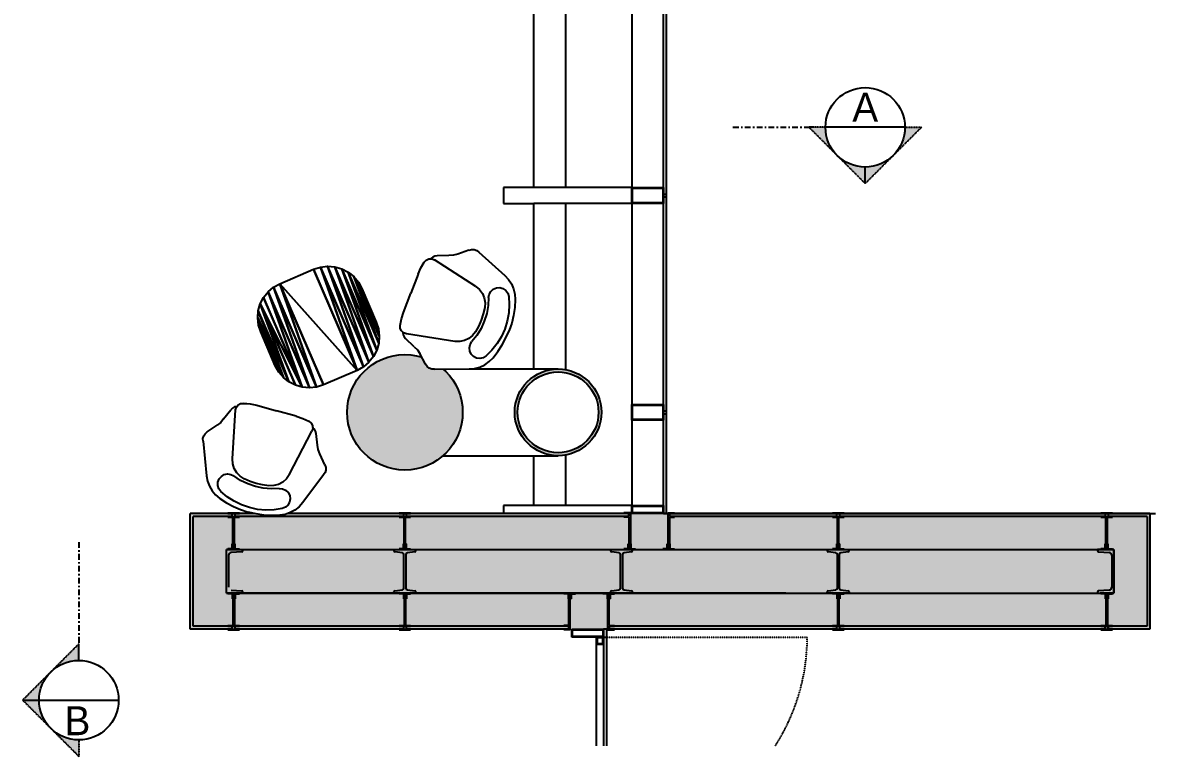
# Model space of a CAD drawing. Header units: inches. Extents: x 19839 to 37459, y -6108 to 838.
# Drawn here: x 35878 to 36662, y -4636 to -4129 of the extents above; entities that cross this region are included whole.
import ezdxf
from ezdxf.enums import TextEntityAlignment as Align

# ---------------------------------------------------------------- set-up
doc = ezdxf.new("R2010")
doc.units = ezdxf.units.IN
doc.header["$MEASUREMENT"] = 0
for name, pattern in [('AXE_D2', [0.546806, 0.264583, -0.105833, 0.070556, -0.105833]), ('DASHED2', [0.375, 0.25, -0.125]), ('DOTX2', [12.7, 0, -12.7])]:
    doc.linetypes.add(name, pattern=pattern)
for name, color, linetype in [('0-lns-vlf', 9, 'Continuous'), ('01_Existing Wall Hatch', 251, 'Continuous'), ('192L00F11-S$0$0-HSL-SLD', 8, 'Continuous'), ('2-SPS-ALC', 3, 'Continuous'), ('2-sps-stc', 3, 'Continuous'), ('2-sps-stc-hatch', 251, 'Continuous'), ('2-SPS-VLF', 11, 'Continuous'), ('2_SPS_STC', 3, 'Continuous'), ('3-opn-gls', 4, 'Continuous'), ('ELE-7-FA-ATA', 237, 'Continuous'), ('SECTION-ATA', 211, 'AXE_D2'), ('WIPEOUT-ATA', 185, 'DOTX2')]:
    doc.layers.add(name, color=color, linetype=linetype)
doc.styles.add('attdef', font='GOTHIC.TTF')

# ---------------------------------------------------------------- blocks, each defined once
blk = doc.blocks.new('asma 2')
at = {"layer": '01_Existing Wall Hatch'}
h = blk.add_hatch(color=0, dxfattribs=at)
h.dxf.hatch_style = 1
h.paths.add_polyline_path([(40415.24, 3623.95), (41079.47, 3623.95), (41079.47, 3543.95), (40415.24, 3543.95)])
at = {"layer": '192L00F11-S$0$0-HSL-SLD'}
h = blk.add_hatch(color=0, dxfattribs=at)
edge = h.paths.add_edge_path()
edge.add_arc((40563.74, 3693.95), 40, 0, 360)
at = {"layer": '2-sps-stc-hatch'}
h = blk.add_hatch(color=0, dxfattribs=at)
h.paths.add_polyline_path([(40639.79, 3693.95), (40641.79, 3693.95, 0.414214), (40669.79, 3665.95, 0.414214), (40697.79, 3693.95), (40699.79, 3693.95, -0.414214), (40669.79, 3663.95, -0.414214)])
h.paths.add_polyline_path([(40641.79, 3693.95), (40639.79, 3693.95, -0.414214), (40669.79, 3723.95, -0.414214), (40699.79, 3693.95), (40697.79, 3693.95, 0.414214), (40669.79, 3721.95, 0.414214)])
for points in [[(40451.65, 3598.4), (40451.65, 3598.95), (40440.24, 3598.95), (40440.24, 3568.95), (40451.65, 3568.95), (40451.65, 3569.5, 0.391021), (40450.79, 3570.43), (40443.41, 3571.02, -0.391021), (40441.69, 3572.88), (40441.69, 3595.02, -0.391021), (40443.41, 3596.88), (40450.79, 3597.47, 0.391027), (40451.65, 3598.4, -0.000005)], [(41043.06, 3598.4), (41043.06, 3598.95), (41054.47, 3598.95), (41054.47, 3568.95), (41043.06, 3568.95), (41043.06, 3569.5, -0.391021), (41043.92, 3570.43), (41051.3, 3571.02, 0.391021), (41053.02, 3572.88), (41053.02, 3595.02, 0.391021), (41051.3, 3596.88), (41043.92, 3597.47, -0.391027), (41043.06, 3598.4, 0.000005)]]:
    blk.add_hatch(color=0, dxfattribs=at).paths.add_polyline_path(points)
h = blk.add_hatch(color=0, dxfattribs=at)
edge = h.paths.add_edge_path()
edge.add_line((40564.37, 3595.5), (40564.37, 3572.4))
edge.add_arc((40565.64, 3572.4), 1.27, 180, 262.0304)
edge.add_line((40565.46, 3571.15), (40570.68, 3570.42))
edge.add_arc((40570.58, 3569.67), 0.759, 0, 82.0304, ccw=False)
edge.add_line((40571.34, 3569.67), (40571.34, 3568.95))
edge.add_line((40571.34, 3568.95), (40556.15, 3568.95))
edge.add_line((40556.15, 3568.95), (40556.15, 3569.67))
edge.add_arc((40556.91, 3569.67), 0.759, 97.9696, 180, ccw=False)
edge.add_line((40556.8, 3570.42), (40562.02, 3571.15))
edge.add_arc((40561.84, 3572.4), 1.27, 277.9696, 360)
edge.add_line((40563.11, 3572.4), (40563.11, 3595.5))
edge.add_arc((40561.84, 3595.5), 1.27, 360, 442.0304)
edge.add_line((40562.02, 3596.75), (40556.8, 3597.49))
edge.add_arc((40556.91, 3598.24), 0.759, 180, 262.0304, ccw=False)
edge.add_line((40556.15, 3598.24), (40556.15, 3598.95))
edge.add_line((40556.15, 3598.95), (40571.34, 3598.95))
edge.add_line((40571.34, 3598.95), (40571.34, 3598.24))
edge.add_arc((40570.58, 3598.24), 0.759, -82.0304, 0, ccw=False)
edge.add_line((40570.68, 3597.49), (40565.46, 3596.75))
edge.add_arc((40565.64, 3595.5), 1.27, 97.9696, 180)
h = blk.add_hatch(color=0, dxfattribs=at)
edge = h.paths.add_edge_path()
edge.add_line((40714.36, 3595.5), (40714.36, 3572.4))
edge.add_arc((40715.62, 3572.4), 1.27, 180, 262.0304)
edge.add_line((40715.45, 3571.15), (40720.66, 3570.42))
edge.add_arc((40720.56, 3569.67), 0.759, 0, 82.0304, ccw=False)
edge.add_line((40721.32, 3569.67), (40721.32, 3568.95))
edge.add_line((40721.32, 3568.95), (40706.13, 3568.95))
edge.add_line((40706.13, 3568.95), (40706.13, 3569.67))
edge.add_arc((40706.89, 3569.67), 0.759, 97.9696, 180, ccw=False)
edge.add_line((40706.78, 3570.42), (40712, 3571.15))
edge.add_arc((40711.83, 3572.4), 1.27, 277.9696, 360)
edge.add_line((40713.09, 3572.4), (40713.09, 3595.5))
edge.add_arc((40711.83, 3595.5), 1.27, 360, 442.0304)
edge.add_line((40712, 3596.75), (40706.78, 3597.49))
edge.add_arc((40706.89, 3598.24), 0.759, 180, 262.0304, ccw=False)
edge.add_line((40706.13, 3598.24), (40706.13, 3598.95))
edge.add_line((40706.13, 3598.95), (40721.32, 3598.95))
edge.add_line((40721.32, 3598.95), (40721.32, 3598.24))
edge.add_arc((40720.56, 3598.24), 0.759, -82.0304, 0, ccw=False)
edge.add_line((40720.66, 3597.49), (40715.45, 3596.75))
edge.add_arc((40715.62, 3595.5), 1.27, 97.9696, 180)
h = blk.add_hatch(color=0, dxfattribs=at)
edge = h.paths.add_edge_path()
edge.add_line((40864.36, 3595.5), (40864.36, 3572.4))
edge.add_arc((40865.62, 3572.4), 1.27, 180, 262.0304)
edge.add_line((40865.45, 3571.15), (40870.66, 3570.42))
edge.add_arc((40870.56, 3569.67), 0.759, 0, 82.0304, ccw=False)
edge.add_line((40871.32, 3569.67), (40871.32, 3568.95))
edge.add_line((40871.32, 3568.95), (40856.13, 3568.95))
edge.add_line((40856.13, 3568.95), (40856.13, 3569.67))
edge.add_arc((40856.89, 3569.67), 0.759, 97.9696, 180, ccw=False)
edge.add_line((40856.78, 3570.42), (40862, 3571.15))
edge.add_arc((40861.83, 3572.4), 1.27, 277.9696, 360)
edge.add_line((40863.09, 3572.4), (40863.09, 3595.5))
edge.add_arc((40861.83, 3595.5), 1.27, 360, 442.0304)
edge.add_line((40862, 3596.75), (40856.78, 3597.49))
edge.add_arc((40856.89, 3598.24), 0.759, 180, 262.0304, ccw=False)
edge.add_line((40856.13, 3598.24), (40856.13, 3598.95))
edge.add_line((40856.13, 3598.95), (40871.32, 3598.95))
edge.add_line((40871.32, 3598.95), (40871.32, 3598.24))
edge.add_arc((40870.56, 3598.24), 0.759, -82.0304, 0, ccw=False)
edge.add_line((40870.66, 3597.49), (40865.45, 3596.75))
edge.add_arc((40865.62, 3595.5), 1.27, 97.9696, 180)
at = {"color": 0}
blk.add_circle((40563.74, 3693.95, 0), 40, dxfattribs=at)
at = {"layer": '0-lns-vlf', "color": 0, "linetype": 'DASHED2'}
blk.add_line((40742.82, 3623.95, 0), (41083.2, 3623.95, 0), dxfattribs=at)
at = {"layer": '0-lns-vlf', "color": 0}
blk.add_line((40696.24, 3538.45, 0), (40696.24, 3463.3, 0), dxfattribs=at)
at = {"layer": '0-lns-vlf', "color": 0, "linetype": 'DASHED2', "ltscale": 0.05}
blk.add_line((40701.24, 3538.45, 0), (40842.24, 3538.45, 0), dxfattribs=at)
blk.add_arc((40703.24, 3538.45, 0), 139, 327.27165, 0, dxfattribs=at)
at = {"layer": '2-SPS-ALC', "color": 0}
for p, q in [((40720.82, 3838.45, 0), (40720.82, 3849.45, 0)), ((40720.82, 3849.45, 0), (40742.82, 3849.45, 0)), ((40721.32, 3838.95, 0), (40721.32, 3848.95, 0)), ((40721.32, 3848.95, 0), (40742.32, 3848.95, 0)), ((40742.32, 3848.95, 0), (40742.32, 3838.95, 0)), ((40742.82, 3849.45, 0), (40742.82, 3838.45, 0)), ((40742.82, 3838.45, 0), (40720.82, 3838.45, 0)), ((40742.32, 3838.95, 0), (40721.32, 3838.95, 0)), ((40720.82, 3688.45, 0), (40720.82, 3699.45, 0)), ((40720.82, 3699.45, 0), (40742.82, 3699.45, 0)), ((40721.32, 3688.95, 0), (40721.32, 3698.95, 0)), ((40721.32, 3698.95, 0), (40742.32, 3698.95, 0)), ((40742.32, 3698.95, 0), (40742.32, 3688.95, 0)), ((40742.82, 3699.45, 0), (40742.82, 3688.45, 0)), ((40742.82, 3688.45, 0), (40720.82, 3688.45, 0)), ((40742.32, 3688.95, 0), (40721.32, 3688.95, 0)), ((40720.82, 3623.95, 0), (40720.82, 3629.45, 0)), ((40720.82, 3629.45, 0), (40742.82, 3629.45, 0)), ((40742.82, 3623.95, 0), (40720.82, 3623.95, 0)), ((40721.32, 3624.45, 0), (40721.32, 3628.95, 0)), ((40721.32, 3628.95, 0), (40742.32, 3628.95, 0)), ((40742.32, 3624.45, 0), (40721.32, 3624.45, 0)), ((40742.32, 3628.95, 0), (40742.32, 3624.45, 0)), ((40742.82, 3629.45, 0), (40742.82, 3623.95, 0)), ((40440.24, 3568.95, 0), (40440.24, 3598.95, 0)), ((40440.24, 3598.95, 0), (40448.01, 3598.95, 0)), ((40679.24, 3538.45, 0), (40679.24, 3543.95, 0)), ((40679.24, 3543.95, 0), (40701.24, 3543.95, 0)), ((40701.24, 3543.95, 0), (40701.24, 3538.45, 0)), ((40701.24, 3538.45, 0), (40679.24, 3538.45, 0)), ((40679.74, 3538.95, 0), (40679.74, 3543.45, 0)), ((40679.74, 3543.45, 0), (40700.74, 3543.45, 0)), ((40700.74, 3538.95, 0), (40679.74, 3538.95, 0)), ((40700.74, 3543.45, 0), (40700.74, 3538.95, 0))]:
    blk.add_line(p, q, dxfattribs=at)
at = {"layer": '2-sps-stc', "color": 0}
for p, q in [((40729.12, 3623.95, 0), (40720.82, 3623.95, 0)), ((40449.24, 3598.95, 0), (40440.24, 3598.95, 0)), ((40440.24, 3568.95, 0), (40440.24, 3598.95, 0)), ((40440.24, 3598.95, 0), (40451.65, 3598.95, 0)), ((40451.65, 3598.95, 0), (40451.65, 3598.4, 0)), ((41054.47, 3598.95, 0), (41043.06, 3598.95, 0)), ((41043.06, 3598.95, 0), (41043.06, 3598.4, 0)), ((41054.47, 3568.95, 0), (41054.47, 3598.95, 0)), ((40441.69, 3595.02, 0), (40441.69, 3572.88, 0)), ((40450.79, 3597.47, 0), (40443.41, 3596.88, 0)), ((41043.92, 3597.47, 0), (41051.3, 3596.88, 0)), ((41053.02, 3595.02, 0), (41053.02, 3572.88, 0)), ((40440.24, 3568.95, 0), (40440.24, 3577.95, 0)), ((40451.65, 3568.95, 0), (40440.24, 3568.95, 0)), ((40443.41, 3571.02, 0), (40450.79, 3570.43, 0)), ((40451.65, 3569.5, 0), (40451.65, 3568.95, 0)), ((41043.06, 3569.5, 0), (41043.06, 3568.95, 0)), ((41043.06, 3568.95, 0), (41054.47, 3568.95, 0)), ((41051.3, 3571.02, 0), (41043.92, 3570.43, 0)), ((40696.24, 3538.45, 0), (40696.24, 3533.45, 0)), ((40701.24, 3538.45, 0), (40696.24, 3538.45, 0)), ((40696.74, 3537.95, 0), (40696.74, 3533.95, 0)), ((40700.74, 3537.95, 0), (40696.74, 3537.95, 0)), ((40700.74, 3533.95, 0), (40700.74, 3537.95, 0)), ((40701.24, 3533.45, 0), (40701.24, 3538.45, 0)), ((40696.24, 3533.45, 0), (40701.24, 3533.45, 0)), ((40696.74, 3533.95, 0), (40700.74, 3533.95, 0))]:
    blk.add_line(p, q, dxfattribs=at)
at = {"layer": '2-sps-stc', "color": 0, "linetype": 'Continuous'}
for p, q in [((40556.15, 3598.95, 0), (40571.34, 3598.95, 0)), ((40556.15, 3598.24, 0), (40556.15, 3598.95, 0)), ((40571.34, 3598.95, 0), (40571.34, 3598.24, 0)), ((40706.13, 3598.95, 0), (40721.32, 3598.95, 0)), ((40706.13, 3598.24, 0), (40706.13, 3598.95, 0)), ((40721.32, 3598.95, 0), (40721.32, 3598.24, 0)), ((40856.13, 3598.95, 0), (40871.32, 3598.95, 0)), ((40856.13, 3598.24, 0), (40856.13, 3598.95, 0)), ((40871.32, 3598.95, 0), (40871.32, 3598.24, 0)), ((41054.47, 3598.95, 0), (41054.47, 3568.95, 0)), ((40562.02, 3596.75, 0), (40556.8, 3597.49, 0)), ((40563.11, 3572.4, 0), (40563.11, 3595.5, 0)), ((40564.37, 3595.5, 0), (40564.37, 3572.4, 0)), ((40570.68, 3597.49, 0), (40565.46, 3596.75, 0)), ((40712, 3596.75, 0), (40706.78, 3597.49, 0)), ((40713.09, 3572.4, 0), (40713.09, 3595.5, 0)), ((40714.36, 3595.5, 0), (40714.36, 3572.4, 0)), ((40720.66, 3597.49, 0), (40715.45, 3596.75, 0)), ((40862, 3596.75, 0), (40856.78, 3597.49, 0)), ((40863.09, 3572.4, 0), (40863.09, 3595.5, 0)), ((40864.36, 3595.5, 0), (40864.36, 3572.4, 0)), ((40870.66, 3597.49, 0), (40865.45, 3596.75, 0)), ((40556.15, 3568.95, 0), (40556.15, 3569.67, 0)), ((40571.34, 3568.95, 0), (40556.15, 3568.95, 0)), ((40556.8, 3570.42, 0), (40562.02, 3571.15, 0)), ((40565.46, 3571.15, 0), (40570.68, 3570.42, 0)), ((40571.34, 3569.67, 0), (40571.34, 3568.95, 0)), ((40706.13, 3568.95, 0), (40706.13, 3569.67, 0)), ((40721.32, 3568.95, 0), (40706.13, 3568.95, 0)), ((40706.78, 3570.42, 0), (40712, 3571.15, 0)), ((40715.45, 3571.15, 0), (40720.66, 3570.42, 0)), ((40721.32, 3569.67, 0), (40721.32, 3568.95, 0)), ((40856.13, 3568.95, 0), (40856.13, 3569.67, 0)), ((40871.32, 3568.95, 0), (40856.13, 3568.95, 0)), ((40856.78, 3570.42, 0), (40862, 3571.15, 0)), ((40865.45, 3571.15, 0), (40870.66, 3570.42, 0)), ((40871.32, 3569.67, 0), (40871.32, 3568.95, 0)), ((41054.47, 3568.95, 0), (41044.97, 3568.95, 0))]:
    blk.add_line(p, q, dxfattribs=at)
at = {"layer": '2-sps-stc', "color": 0}
for radius in [30, 28]:
    blk.add_circle((40669.79, 3693.95, 0), radius, dxfattribs=at)
for centre, radius, start, end in [((40443.56, 3595.02, 0), 1.87, 94.5739, 180), ((40450.72, 3598.4, 0), 0.934, 274.5739, 360), ((41043.99, 3598.4, 0), 0.934, 180, 265.4261), ((41051.15, 3595.02, 0), 1.87, 0, 85.4261), ((40450.72, 3569.5, 0), 0.934, 360, 85.4261), ((41043.99, 3569.5, 0), 0.934, 94.5739, 180), ((41051.15, 3572.88, 0), 1.87, 274.5739, 0)]:
    blk.add_arc(centre, radius, start, end, dxfattribs=at)
at = {"layer": '2-sps-stc', "color": 0, "linetype": 'Continuous'}
for centre, radius, start, end in [((40556.91, 3598.24, 0), 0.759, 180, 262.0304), ((40561.84, 3595.5, 0), 1.27, 360, 82.0304), ((40565.64, 3595.5, 0), 1.27, 97.9696, 180), ((40570.58, 3598.24, 0), 0.759, 277.9696, 0), ((40706.89, 3598.24, 0), 0.759, 180, 262.0304), ((40711.83, 3595.5, 0), 1.27, 360, 82.0304), ((40715.62, 3595.5, 0), 1.27, 97.9696, 180), ((40720.56, 3598.24, 0), 0.759, 277.9696, 0), ((40856.89, 3598.24, 0), 0.759, 180, 262.0304), ((40861.83, 3595.5, 0), 1.27, 360, 82.0304), ((40865.62, 3595.5, 0), 1.27, 97.9696, 180), ((40870.56, 3598.24, 0), 0.759, 277.9696, 0), ((40556.91, 3569.67, 0), 0.759, 97.9696, 180), ((40561.84, 3572.4, 0), 1.27, 277.9696, 0), ((40565.64, 3572.4, 0), 1.27, 180, 262.0304), ((40570.58, 3569.67, 0), 0.759, 0, 82.0304), ((40706.89, 3569.67, 0), 0.759, 97.9696, 180), ((40711.83, 3572.4, 0), 1.27, 277.9696, 0), ((40715.62, 3572.4, 0), 1.27, 180, 262.0304), ((40720.56, 3569.67, 0), 0.759, 0, 82.0304), ((40856.89, 3569.67, 0), 0.759, 97.9696, 180), ((40861.83, 3572.4, 0), 1.27, 277.9696, 0), ((40865.62, 3572.4, 0), 1.27, 180, 262.0304), ((40870.56, 3569.67, 0), 0.759, 0, 82.0304)]:
    blk.add_arc(centre, radius, start, end, dxfattribs=at)
at = {"layer": '2-SPS-VLF', "color": 0, "linetype": 'ByBlock'}
for p, q in [((40720.82, 4658.95, 0), (40720.82, 3629.45, 0)), ((40653.1, 3849.45, 0), (40653.1, 3988.45, 0)), ((40675.1, 3849.45, 0), (40675.1, 3988.45, 0)), ((40632.06, 3849.45, 0), (40632.06, 3838.45, 0)), ((40653.1, 3849.45, 0), (40632.06, 3849.45, 0)), ((40720.82, 3849.45, 0), (40653.1, 3849.45, 0)), ((40632.06, 3838.45, 0), (40653.1, 3838.45, 0)), ((40653.1, 3723.95, 0), (40653.1, 3838.45, 0)), ((40720.82, 3838.45, 0), (40653.1, 3838.45, 0)), ((40675.1, 3723.95, 0), (40675.1, 3838.45, 0)), ((40590.2, 3723.95, 0), (40669.79, 3723.95, 0)), ((40590.2, 3663.95, 0), (40669.79, 3663.95, 0)), ((40653.1, 3629.45, 0), (40653.1, 3663.95, 0)), ((40675.1, 3629.45, 0), (40675.1, 3663.95, 0)), ((40632.06, 3629.45, 0), (40632.06, 3623.95, 0)), ((40653.1, 3629.45, 0), (40632.06, 3629.45, 0)), ((40720.82, 3629.45, 0), (40653.1, 3629.45, 0))]:
    blk.add_line(p, q, dxfattribs=at)
at = {"layer": '2-SPS-VLF', "color": 0}
for p, q in [((40440.24, 3598.95, 0), (41054.47, 3598.95, 0)), ((40827.32, 3568.95, 0), (40440.24, 3568.95, 0)), ((40440.24, 3568.95, 0), (41054.47, 3568.95, 0))]:
    blk.add_line(p, q, dxfattribs=at)
at = {"layer": '2_SPS_STC', "color": 0}
for p, q in [((40441.24, 3624.45, 0), (40449.24, 3624.45, 0)), ((40441.24, 3623.95, 0), (40441.24, 3624.45, 0)), ((40441.24, 3623.95, 0), (40449.24, 3623.95, 0)), ((40449.24, 3624.45, 0), (40449.24, 3623.95, 0)), ((40559.74, 3624.45, 0), (40567.74, 3624.45, 0)), ((40559.74, 3623.95, 0), (40559.74, 3624.45, 0)), ((40559.74, 3623.95, 0), (40567.74, 3623.95, 0)), ((40567.74, 3624.45, 0), (40567.74, 3623.95, 0)), ((40719.82, 3624.45, 0), (40715.32, 3624.45, 0)), ((40715.32, 3624.45, 0), (40715.32, 3623.95, 0)), ((40719.82, 3623.95, 0), (40715.32, 3623.95, 0)), ((40718.82, 3623.95, 0), (40718.82, 3621.95, 0)), ((40719.82, 3624.45, 0), (40719.82, 3598.95, 0)), ((40745.82, 3624.45, 0), (40750.32, 3624.45, 0)), ((40745.82, 3624.45, 0), (40745.82, 3598.95, 0)), ((40745.82, 3623.95, 0), (40750.32, 3623.95, 0)), ((40746.82, 3623.95, 0), (40746.82, 3621.95, 0)), ((40750.32, 3624.45, 0), (40750.32, 3623.95, 0)), ((40859.72, 3624.45, 0), (40867.72, 3624.45, 0)), ((40859.72, 3623.95, 0), (40859.72, 3624.45, 0)), ((40859.72, 3623.95, 0), (40867.72, 3623.95, 0)), ((40867.72, 3624.45, 0), (40867.72, 3623.95, 0)), ((41045.47, 3624.45, 0), (41053.47, 3624.45, 0)), ((41045.47, 3623.95, 0), (41045.47, 3624.45, 0)), ((41045.47, 3623.95, 0), (41053.47, 3623.95, 0)), ((41053.47, 3624.45, 0), (41053.47, 3623.95, 0)), ((40441.24, 3621.95, 0), (40444.74, 3621.95, 0)), ((40441.24, 3621.45, 0), (40441.24, 3621.95, 0)), ((40441.24, 3621.45, 0), (40444.74, 3621.45, 0)), ((40444.74, 3621.95, 0), (40449.24, 3621.95, 0)), ((40444.74, 3621.45, 0), (40449.24, 3621.45, 0)), ((40444.74, 3598.95, 0), (40444.74, 3621.45, 0)), ((40445.74, 3598.95, 0), (40445.74, 3621.45, 0)), ((40449.24, 3621.95, 0), (40449.24, 3621.45, 0)), ((40559.74, 3621.95, 0), (40563.24, 3621.95, 0)), ((40559.74, 3621.45, 0), (40559.74, 3621.95, 0)), ((40559.74, 3621.45, 0), (40563.24, 3621.45, 0)), ((40563.24, 3621.95, 0), (40567.74, 3621.95, 0)), ((40563.24, 3621.45, 0), (40567.74, 3621.45, 0)), ((40563.24, 3598.95, 0), (40563.24, 3621.45, 0)), ((40564.24, 3598.95, 0), (40564.24, 3621.45, 0)), ((40567.74, 3621.95, 0), (40567.74, 3621.45, 0)), ((40718.82, 3621.95, 0), (40715.32, 3621.95, 0)), ((40715.32, 3621.95, 0), (40715.32, 3621.45, 0)), ((40718.82, 3621.45, 0), (40715.32, 3621.45, 0)), ((40718.82, 3621.45, 0), (40718.82, 3598.95, 0)), ((40746.82, 3621.95, 0), (40750.32, 3621.95, 0)), ((40746.82, 3621.45, 0), (40750.32, 3621.45, 0)), ((40746.82, 3621.45, 0), (40746.82, 3598.95, 0)), ((40750.32, 3621.95, 0), (40750.32, 3621.45, 0)), ((40859.72, 3621.95, 0), (40863.22, 3621.95, 0)), ((40859.72, 3621.45, 0), (40859.72, 3621.95, 0)), ((40859.72, 3621.45, 0), (40863.22, 3621.45, 0)), ((40863.22, 3621.95, 0), (40867.72, 3621.95, 0)), ((40863.22, 3621.45, 0), (40867.72, 3621.45, 0)), ((40863.22, 3598.95, 0), (40863.22, 3621.45, 0)), ((40864.22, 3598.95, 0), (40864.22, 3621.45, 0)), ((40867.72, 3621.95, 0), (40867.72, 3621.45, 0)), ((41045.47, 3621.95, 0), (41048.97, 3621.95, 0)), ((41045.47, 3621.45, 0), (41045.47, 3621.95, 0)), ((41045.47, 3621.45, 0), (41048.97, 3621.45, 0)), ((41048.97, 3621.95, 0), (41053.47, 3621.95, 0)), ((41048.97, 3621.45, 0), (41053.47, 3621.45, 0)), ((41048.97, 3598.95, 0), (41048.97, 3621.45, 0)), ((41049.97, 3598.95, 0), (41049.97, 3621.45, 0)), ((41053.47, 3621.95, 0), (41053.47, 3621.45, 0)), ((40444.23, 3599.45), (40441.24, 3599.45, 0)), ((40441.24, 3599.45, 0), (40441.24, 3598.95, 0)), ((40444.74, 3598.95, 0), (40441.24, 3598.95, 0)), ((40444.23, 3599.45), (40444.23, 3602.95)), ((40444.74, 3602.95), (40444.23, 3602.95)), ((40444.74, 3598.95), (40444.74, 3602.95)), ((40445.74, 3602.95, 0), (40446.26, 3602.95, 0)), ((40445.74, 3598.95, 0), (40445.74, 3602.95, 0)), ((40449.24, 3598.95), (40445.74, 3598.95, 0)), ((40446.26, 3599.45, 0), (40446.26, 3602.95, 0)), ((40446.26, 3599.45, 0), (40449.24, 3599.45)), ((40449.24, 3598.95), (40449.24, 3599.45)), ((40562.73, 3599.45), (40559.74, 3599.45, 0)), ((40559.74, 3599.45, 0), (40559.74, 3598.95, 0)), ((40563.24, 3598.95, 0), (40559.74, 3598.95, 0)), ((40562.73, 3599.45), (40562.73, 3602.95)), ((40563.24, 3602.95), (40562.73, 3602.95)), ((40563.24, 3598.95), (40563.24, 3602.95)), ((40564.24, 3602.95, 0), (40564.76, 3602.95, 0)), ((40564.24, 3598.95, 0), (40564.24, 3602.95, 0)), ((40567.74, 3598.95), (40564.24, 3598.95, 0)), ((40564.76, 3599.45, 0), (40564.76, 3602.95, 0)), ((40564.76, 3599.45, 0), (40567.74, 3599.45)), ((40567.74, 3598.95), (40567.74, 3599.45)), ((40715.33, 3598.95), (40715.33, 3599.45)), ((40718.31, 3599.45, 0), (40715.33, 3599.45)), ((40718.31, 3599.45, 0), (40718.31, 3602.95, 0)), ((40718.82, 3602.95, 0), (40718.31, 3602.95, 0)), ((40718.82, 3598.95, 0), (40718.82, 3602.95, 0)), ((40719.82, 3602.95, 0), (40720.34, 3602.95, 0)), ((40719.82, 3598.95, 0), (40719.82, 3602.95, 0)), ((40719.82, 3598.95, 0), (40723.32, 3598.95, 0)), ((40720.34, 3599.45, 0), (40720.34, 3602.95, 0)), ((40720.34, 3599.45, 0), (40723.32, 3599.45, 0)), ((40723.32, 3599.45, 0), (40723.32, 3598.95, 0)), ((40745.31, 3599.45, 0), (40742.32, 3599.45, 0)), ((40742.32, 3599.45, 0), (40742.32, 3598.95, 0)), ((40745.82, 3598.95, 0), (40742.32, 3598.95, 0)), ((40745.31, 3599.45, 0), (40745.31, 3602.95, 0)), ((40745.82, 3602.95, 0), (40745.31, 3602.95, 0)), ((40745.82, 3598.95, 0), (40745.82, 3602.95, 0)), ((40746.82, 3602.95, 0), (40747.34, 3602.95, 0)), ((40746.82, 3598.95, 0), (40746.82, 3602.95, 0)), ((40747.34, 3599.45, 0), (40747.34, 3602.95, 0)), ((40747.34, 3599.45, 0), (40750.32, 3599.45)), ((40750.32, 3598.95), (40750.32, 3599.45)), ((40862.71, 3599.45), (40859.72, 3599.45, 0)), ((40859.72, 3599.45, 0), (40859.72, 3598.95, 0)), ((40863.22, 3598.95, 0), (40859.72, 3598.95, 0)), ((40862.71, 3599.45), (40862.71, 3602.95)), ((40863.22, 3602.95), (40862.71, 3602.95)), ((40863.22, 3598.95), (40863.22, 3602.95)), ((40864.22, 3602.95, 0), (40864.74, 3602.95, 0)), ((40864.22, 3598.95, 0), (40864.22, 3602.95, 0)), ((40867.72, 3598.95), (40864.22, 3598.95, 0)), ((40864.74, 3599.45, 0), (40864.74, 3602.95, 0)), ((40864.74, 3599.45, 0), (40867.72, 3599.45)), ((40867.72, 3598.95), (40867.72, 3599.45)), ((41048.46, 3599.45), (41045.47, 3599.45, 0)), ((41045.47, 3599.45, 0), (41045.47, 3598.95, 0)), ((41048.97, 3598.95, 0), (41045.47, 3598.95, 0)), ((41048.46, 3599.45), (41048.46, 3602.95)), ((41048.97, 3602.95), (41048.46, 3602.95)), ((41048.97, 3598.95), (41048.97, 3602.95)), ((41049.97, 3602.95, 0), (41050.48, 3602.95, 0)), ((41049.97, 3598.95, 0), (41049.97, 3602.95, 0)), ((41053.47, 3598.95), (41049.97, 3598.95, 0)), ((41050.48, 3599.45, 0), (41050.48, 3602.95, 0)), ((41050.48, 3599.45, 0), (41053.47, 3599.45)), ((41053.47, 3598.95), (41053.47, 3599.45)), ((40441.24, 3568.45, 0), (40441.24, 3568.95, 0)), ((40444.23, 3568.45), (40441.24, 3568.45, 0)), ((40444.23, 3568.45), (40444.23, 3564.95)), ((40444.74, 3568.95), (40444.74, 3564.95)), ((40444.74, 3568.95, 0), (40444.74, 3546.45, 0)), ((40445.74, 3568.95, 0), (40445.74, 3564.95, 0)), ((40445.74, 3568.95, 0), (40445.74, 3546.45, 0)), ((40446.26, 3568.45, 0), (40449.24, 3568.45)), ((40446.26, 3568.45, 0), (40446.26, 3564.95, 0)), ((40449.24, 3568.95), (40449.24, 3568.45)), ((40559.74, 3568.45, 0), (40559.74, 3568.95, 0)), ((40562.73, 3568.45), (40559.74, 3568.45, 0)), ((40562.73, 3568.45), (40562.73, 3564.95)), ((40563.24, 3568.95), (40563.24, 3564.95)), ((40563.24, 3568.95, 0), (40563.24, 3546.45, 0)), ((40564.24, 3568.95, 0), (40564.24, 3564.95, 0)), ((40564.24, 3568.95, 0), (40564.24, 3546.45, 0)), ((40564.76, 3568.45, 0), (40567.74, 3568.45)), ((40564.76, 3568.45, 0), (40564.76, 3564.95, 0)), ((40567.74, 3568.95), (40567.74, 3568.45)), ((40673.75, 3568.95, 0), (40673.75, 3568.45, 0)), ((40676.73, 3568.45, 0), (40673.75, 3568.45, 0)), ((40676.73, 3568.45, 0), (40676.73, 3564.95, 0)), ((40677.24, 3568.95, 0), (40677.24, 3564.95, 0)), ((40677.24, 3546.45, 0), (40677.24, 3568.95, 0)), ((40678.24, 3568.95, 0), (40681.74, 3568.95, 0)), ((40678.24, 3568.95, 0), (40678.24, 3564.95, 0)), ((40678.24, 3543.45, 0), (40678.24, 3568.95, 0)), ((40678.76, 3568.45, 0), (40681.74, 3568.45, 0)), ((40678.76, 3568.45, 0), (40678.76, 3564.95, 0)), ((40681.74, 3568.45, 0), (40681.74, 3568.95, 0)), ((40704.24, 3568.95, 0), (40700.74, 3568.95, 0)), ((40700.74, 3568.45, 0), (40700.74, 3568.95, 0)), ((40703.73, 3568.45, 0), (40700.74, 3568.45, 0)), ((40703.73, 3568.45, 0), (40703.73, 3564.95, 0)), ((40704.24, 3568.95, 0), (40704.24, 3564.95, 0)), ((40704.24, 3543.45, 0), (40704.24, 3568.95, 0)), ((40705.24, 3568.95, 0), (40705.24, 3564.95, 0)), ((40705.24, 3546.45, 0), (40705.24, 3568.95, 0)), ((40705.76, 3568.45, 0), (40708.74, 3568.45, 0)), ((40705.76, 3568.45, 0), (40705.76, 3564.95, 0)), ((40708.74, 3568.95, 0), (40708.74, 3568.45, 0)), ((40859.72, 3568.45, 0), (40859.72, 3568.95, 0)), ((40862.71, 3568.45), (40859.72, 3568.45, 0)), ((40862.71, 3568.45), (40862.71, 3564.95)), ((40863.22, 3568.95), (40863.22, 3564.95)), ((40863.22, 3568.95, 0), (40863.22, 3546.45, 0)), ((40864.22, 3568.95, 0), (40864.22, 3564.95, 0)), ((40864.22, 3568.95, 0), (40864.22, 3546.45, 0)), ((40864.74, 3568.45, 0), (40867.72, 3568.45)), ((40864.74, 3568.45, 0), (40864.74, 3564.95, 0)), ((40867.72, 3568.95), (40867.72, 3568.45)), ((41048.97, 3568.95, 0), (41045.47, 3568.95, 0)), ((41045.47, 3568.45, 0), (41045.47, 3568.95, 0)), ((41048.46, 3568.45), (41045.47, 3568.45, 0)), ((41048.46, 3568.45), (41048.46, 3564.95)), ((41048.97, 3568.95), (41048.97, 3564.95)), ((41048.97, 3568.95, 0), (41048.97, 3546.45, 0)), ((41053.47, 3568.95), (41049.97, 3568.95, 0)), ((41049.97, 3568.95, 0), (41049.97, 3564.95, 0)), ((41049.97, 3568.95, 0), (41049.97, 3546.45, 0)), ((41050.48, 3568.45, 0), (41053.47, 3568.45)), ((41050.48, 3568.45, 0), (41050.48, 3564.95, 0)), ((41053.47, 3568.95), (41053.47, 3568.45)), ((40444.74, 3564.95), (40444.23, 3564.95)), ((40445.74, 3564.95, 0), (40446.26, 3564.95, 0)), ((40563.24, 3564.95), (40562.73, 3564.95)), ((40564.24, 3564.95, 0), (40564.76, 3564.95, 0)), ((40677.24, 3564.95, 0), (40676.73, 3564.95, 0)), ((40678.24, 3564.95, 0), (40678.76, 3564.95, 0)), ((40704.24, 3564.95, 0), (40703.73, 3564.95, 0)), ((40705.24, 3564.95, 0), (40705.76, 3564.95, 0)), ((40863.22, 3564.95), (40862.71, 3564.95)), ((40864.22, 3564.95, 0), (40864.74, 3564.95, 0)), ((41048.97, 3564.95), (41048.46, 3564.95)), ((41049.97, 3564.95, 0), (41050.48, 3564.95, 0)), ((40441.24, 3546.45, 0), (40444.74, 3546.45, 0)), ((40441.24, 3546.45, 0), (40441.24, 3545.95, 0)), ((40441.24, 3545.95, 0), (40444.74, 3545.95, 0)), ((40441.24, 3543.95, 0), (40449.24, 3543.95, 0)), ((40441.24, 3543.95, 0), (40441.24, 3543.45, 0)), ((40444.74, 3546.45, 0), (40449.24, 3546.45, 0)), ((40444.74, 3545.95, 0), (40449.24, 3545.95, 0)), ((40449.24, 3545.95, 0), (40449.24, 3546.45, 0)), ((40449.24, 3543.45, 0), (40449.24, 3543.95, 0)), ((40559.74, 3546.45, 0), (40563.24, 3546.45, 0)), ((40559.74, 3546.45, 0), (40559.74, 3545.95, 0)), ((40559.74, 3545.95, 0), (40563.24, 3545.95, 0)), ((40559.74, 3543.95, 0), (40567.74, 3543.95, 0)), ((40559.74, 3543.95, 0), (40559.74, 3543.45, 0)), ((40563.24, 3546.45, 0), (40567.74, 3546.45, 0)), ((40563.24, 3545.95, 0), (40567.74, 3545.95, 0)), ((40567.74, 3545.95, 0), (40567.74, 3546.45, 0)), ((40567.74, 3543.45, 0), (40567.74, 3543.95, 0)), ((40677.24, 3546.45, 0), (40673.74, 3546.45, 0)), ((40673.74, 3545.95, 0), (40673.74, 3546.45, 0)), ((40677.24, 3545.95, 0), (40673.74, 3545.95, 0)), ((40678.24, 3543.95, 0), (40673.74, 3543.95, 0)), ((40673.74, 3543.45, 0), (40673.74, 3543.95, 0)), ((40677.24, 3543.95, 0), (40677.24, 3545.95, 0)), ((40704.24, 3543.95, 0), (40708.74, 3543.95, 0)), ((40705.24, 3546.45, 0), (40708.74, 3546.45, 0)), ((40705.24, 3545.95, 0), (40708.74, 3545.95, 0)), ((40705.24, 3543.95, 0), (40705.24, 3545.95, 0)), ((40708.74, 3545.95, 0), (40708.74, 3546.45, 0)), ((40708.74, 3543.45, 0), (40708.74, 3543.95, 0)), ((40859.72, 3546.45, 0), (40863.22, 3546.45, 0)), ((40859.72, 3546.45, 0), (40859.72, 3545.95, 0)), ((40859.72, 3545.95, 0), (40863.22, 3545.95, 0)), ((40859.72, 3543.95, 0), (40867.72, 3543.95, 0)), ((40859.72, 3543.95, 0), (40859.72, 3543.45, 0)), ((40863.22, 3546.45, 0), (40867.72, 3546.45, 0)), ((40863.22, 3545.95, 0), (40867.72, 3545.95, 0)), ((40867.72, 3545.95, 0), (40867.72, 3546.45, 0)), ((40867.72, 3543.45, 0), (40867.72, 3543.95, 0)), ((41045.47, 3546.45, 0), (41048.97, 3546.45, 0)), ((41045.47, 3546.45, 0), (41045.47, 3545.95, 0)), ((41045.47, 3545.95, 0), (41048.97, 3545.95, 0)), ((41045.47, 3543.95, 0), (41053.47, 3543.95, 0)), ((41045.47, 3543.95, 0), (41045.47, 3543.45, 0)), ((41048.97, 3546.45, 0), (41053.47, 3546.45, 0)), ((41048.97, 3545.95, 0), (41053.47, 3545.95, 0)), ((41053.47, 3545.95, 0), (41053.47, 3546.45, 0)), ((41053.47, 3543.45, 0), (41053.47, 3543.95, 0)), ((40441.24, 3543.45, 0), (40449.24, 3543.45, 0)), ((40559.74, 3543.45, 0), (40567.74, 3543.45, 0)), ((40678.24, 3543.45, 0), (40673.74, 3543.45, 0)), ((40704.24, 3543.45, 0), (40708.74, 3543.45, 0)), ((40859.72, 3543.45, 0), (40867.72, 3543.45, 0)), ((41045.47, 3543.45, 0), (41053.47, 3543.45, 0))]:
    blk.add_line(p, q, dxfattribs=at)
at = {"layer": '3-opn-gls', "color": 0}
for p, q in [((40742.82, 3623.95, 0), (40742.82, 4209.75, 0)), ((40744.82, 3623.95, 0), (40744.82, 4209.75, 0)), ((40742.82, 3844.95, 0), (40744.82, 3844.95, 0)), ((40742.82, 3842.95, 0), (40744.82, 3842.95, 0)), ((40742.82, 3694.95, 0), (40744.82, 3694.95, 0)), ((40742.82, 3692.95, 0), (40744.82, 3692.95, 0)), ((40415.24, 3543.95, 0), (40415.24, 3623.95, 0)), ((40444.24, 3623.95, 0), (40415.24, 3623.95, 0)), ((40444.24, 3621.95, 0), (40444.24, 3623.95, 0)), ((40446.24, 3621.95, 0), (40446.24, 3623.95, 0)), ((40562.74, 3623.95, 0), (40446.24, 3623.95, 0)), ((40562.74, 3623.95, 0), (40562.74, 3621.95, 0)), ((40564.74, 3623.95, 0), (40564.74, 3621.95, 0)), ((40718.82, 3623.95, 0), (40564.74, 3623.95, 0)), ((40718.82, 3621.95, 0), (40718.82, 3623.95, 0)), ((40719.82, 3623.95, 0), (40719.82, 3621.95, 0)), ((40744.82, 3623.95, 0), (40742.82, 3623.95, 0)), ((40746.82, 3621.95, 0), (40746.82, 3623.95, 0)), ((40862.72, 3623.95, 0), (40746.82, 3623.95, 0)), ((40862.72, 3623.95, 0), (40853.22, 3623.95, 0)), ((40862.72, 3623.95, 0), (40858.38, 3623.95, 0)), ((40862.72, 3621.95, 0), (40862.72, 3623.95, 0)), ((41048.47, 3623.95, 0), (40864.72, 3623.95, 0)), ((41048.47, 3623.95, 0), (40864.72, 3623.95, 0)), ((40864.72, 3621.95, 0), (40864.72, 3623.95, 0)), ((41048.47, 3623.95, 0), (40864.72, 3623.95, 0)), ((41048.47, 3623.95, 0), (41048.47, 3621.95, 0)), ((41079.47, 3623.95, 0), (41050.47, 3623.95, 0)), ((41077.47, 3623.95, 0), (41050.47, 3623.95, 0)), ((41050.47, 3623.95, 0), (41050.47, 3621.95, 0)), ((41079.47, 3623.95, 0), (41050.47, 3623.95, 0)), ((41079.47, 3623.95, 0), (41079.47, 3543.95, 0)), ((40444.24, 3621.95, 0), (40417.24, 3621.95, 0)), ((40417.24, 3545.95, 0), (40417.24, 3621.95, 0)), ((40562.74, 3621.95, 0), (40446.24, 3621.95, 0)), ((40718.82, 3621.95, 0), (40564.74, 3621.95, 0)), ((40862.72, 3621.95, 0), (40746.82, 3621.95, 0)), ((41048.47, 3621.95, 0), (40864.72, 3621.95, 0)), ((41077.47, 3621.95, 0), (41050.47, 3621.95, 0)), ((41077.47, 3621.95, 0), (41077.47, 3545.95, 0)), ((40444.24, 3543.95, 0), (40415.24, 3543.95, 0)), ((40444.24, 3545.95, 0), (40417.24, 3545.95, 0)), ((40444.24, 3543.95, 0), (40444.24, 3545.95, 0)), ((40446.24, 3543.95, 0), (40446.24, 3545.95, 0)), ((40562.74, 3545.95, 0), (40446.24, 3545.95, 0)), ((40562.74, 3543.95, 0), (40446.24, 3543.95, 0)), ((40562.74, 3545.95, 0), (40562.74, 3543.95, 0)), ((40564.74, 3545.95, 0), (40564.74, 3543.95, 0)), ((40677.24, 3545.95, 0), (40564.74, 3545.95, 0)), ((40677.24, 3543.95, 0), (40564.74, 3543.95, 0)), ((40677.24, 3545.95, 0), (40677.24, 3543.95, 0)), ((40678.24, 3543.95, 0), (40678.24, 3545.95, 0)), ((40678.24, 3543.95, 0), (40678.24, 3545.95, 0)), ((40703.24, 3543.95, 0), (40701.24, 3543.95, 0)), ((40701.24, 3543.95, 0), (40701.24, 3463.3, 0)), ((40703.24, 3543.95, 0), (40703.24, 3463.3, 0)), ((40705.24, 3545.95, 0), (40705.24, 3543.95, 0)), ((40705.24, 3543.95, 0), (40705.24, 3545.95, 0)), ((40862.72, 3545.95, 0), (40705.24, 3545.95, 0)), ((40862.72, 3543.95, 0), (40705.24, 3543.95, 0)), ((40862.72, 3543.95, 0), (40853.22, 3543.95, 0)), ((40862.72, 3543.95, 0), (40858.38, 3543.95, 0)), ((40862.72, 3543.95, 0), (40862.72, 3545.95, 0)), ((40864.72, 3543.95, 0), (40864.72, 3545.95, 0)), ((41048.47, 3545.95, 0), (40864.72, 3545.95, 0)), ((40870.38, 3543.95, 0), (40864.72, 3543.95, 0)), ((40874.22, 3543.95, 0), (40864.72, 3543.95, 0)), ((41048.47, 3543.95, 0), (40864.72, 3543.95, 0)), ((41048.47, 3545.95, 0), (41048.47, 3543.95, 0)), ((41048.47, 3543.95, 0), (41048.47, 3545.95, 0)), ((41050.47, 3545.95, 0), (41050.47, 3543.95, 0)), ((41050.47, 3543.95, 0), (41050.47, 3545.95, 0)), ((41077.47, 3545.95, 0), (41050.47, 3545.95, 0)), ((41079.47, 3543.95, 0), (41050.47, 3543.95, 0))]:
    blk.add_line(p, q, dxfattribs=at)
blk = doc.blocks.new('72_SEX_SE_D2_SE260')
for points in [[(-345.8, 206.1, 0), (-329.3, 239.7, 0), (-307.3, 270, 0), (-280.4, 296.1, 0), (-249.6, 317.3, 0), (-215.5, 333, 0), (-163.2, 349.3, 0), (-109.6, 361, 0), (-55.3, 368.1, 0), (-0.5, 370.5, 0)], [(-220.7, 283.5, 0), (-168.4, 307.4, 0), (-113.7, 324.6, 0), (-57.3, 335.1, 0), (0, 338.6, 0)], [(-0.5, 370.5, 0), (0, 370.5, 0)], [(0.5, 370.5, 0), (0, 370.5, 0)], [(0, 338.6, 0), (57.3, 335.1, 0), (113.7, 324.6, 0), (168.4, 307.4, 0), (220.7, 283.5, 0)], [(345.8, 206.1, 0), (329.3, 239.7, 0), (307.3, 270, 0), (280.4, 296.1, 0), (249.6, 317.3, 0), (215.5, 333, 0), (163.2, 349.3, 0), (109.6, 361, 0), (55.3, 368.1, 0), (0.5, 370.5, 0)], [(-162.7, 156.4, 0), (-185.6, 151.8, 0), (-208.8, 155, 0), (-229.6, 165.6, 0), (-245.7, 182.5, 0), (-255.4, 203.8, 0), (-257.6, 227, 0), (-251.9, 249.7, 0), (-239.2, 269.3, 0), (-220.7, 283.5, 0)], [(220.7, 283.5, 0), (239.2, 269.3, 0), (251.9, 249.7, 0), (257.6, 227, 0), (255.4, 203.8, 0), (245.7, 182.5, 0), (229.6, 165.6, 0), (208.8, 155, 0), (185.6, 151.8, 0), (162.7, 156.4, 0)], [(-433.2, -17.5, 0), (-345.8, 206.1, 0)], [(-162.7, 156.4, 0), (-109.9, 173, 0), (-55.3, 183.1, 0), (0, 186.5, 0)], [(-89.1, 156, 0), (-44.7, 162, 0), (0, 163.9, 0)], [(0, 186.5, 0), (55.3, 183.1, 0), (109.9, 173, 0), (162.7, 156.4, 0)], [(0, 163.9, 0), (44.7, 162, 0), (89.1, 156, 0)], [(433.2, -17.5, 0), (345.8, 206.1, 0)], [(-203.4, 45.4, 0), (-192.6, 77.3, 0), (-174.5, 105.8, 0), (-150.3, 129.2, 0), (-121.3, 146.3, 0), (-89.1, 156, 0)], [(89.1, 156, 0), (121.3, 146.3, 0), (150.3, 129.2, 0), (174.5, 105.8, 0), (192.6, 77.3, 0), (203.4, 45.4, 0)], [(-203.4, 45.4, 0), (-273.9, -286.6, 0)], [(203.4, 45.4, 0), (273.9, -286.6, 0)], [(-422.4, -87.3, 0), (-433.1, -71.9, 0), (-438.7, -54.1, 0), (-438.7, -35.4, 0), (-433.2, -17.5, 0)], [(433.2, -17.5, 0), (438.7, -35.4, 0), (438.7, -54.1, 0), (433.1, -71.9, 0), (422.4, -87.3, 0)], [(-422.6, -87.5, 0), (-368.1, -150.5, 0)], [(-368.1, -150.5, 0), (-350.4, -175.9, 0), (-338.3, -204.4, 0)], [(338.3, -204.4, 0), (350.4, -175.9, 0), (368.1, -150.5, 0)], [(422.6, -87.5, 0), (368.1, -150.5, 0)], [(-338.3, -204.4, 0), (-306.2, -279.8, 0)], [(338.3, -204.4, 0), (306.2, -279.8, 0)], [(-306.2, -279.8, 0), (-298.2, -293.3, 0), (-287.1, -304.4, 0), (-273.6, -312.2, 0)], [(-234.6, -347.5, 0), (-252.9, -339.5, 0), (-266.8, -325.1, 0), (-274.2, -306.6, 0), (-273.9, -286.6, 0)], [(-273.6, -312.2, 0), (-272.7, -312.5, 0)], [(273.9, -286.6, 0), (274.2, -306.6, 0), (266.8, -325.1, 0), (252.9, -339.5, 0), (234.6, -347.5, 0)], [(273.6, -312.2, 0), (272.7, -312.5, 0)], [(273.6, -312.2, 0), (287.1, -304.4, 0), (298.2, -293.3, 0), (306.2, -279.8, 0)], [(-142.3, -357.5, 0), (-188.7, -355, 0), (-234.6, -347.5, 0)], [(-142.3, -357.5, 0), (0, -357.5, 0)], [(142.3, -357.5, 0), (0, -357.5, 0)], [(234.6, -347.5, 0), (188.7, -355, 0), (142.3, -357.5, 0)]]:
    blk.add_polyline3d(points)
blk = doc.blocks.new('EDWGT0BA42E2306A143D49E36D1DC1F')
blk.add_wipeout([(-272.7, -312.5), (-273.6, -312.2), (-287.1, -304.4), (-298.2, -293.3), (-306.2, -279.8), (-322.2, -242.1), (-350.4, -175.9), (-368.1, -150.5), (-422.4, -87.3), (-435.9, -67.9), (-438.7, -54.1), (-438.7, -35.4), (-422.3, 10.5), (-345.8, 206.1), (-318.3, 254.9), (-293.9, 283.1), (-249.6, 317.3), (-163.2, 349.3), (-55.3, 368.1), (82.4, 364.6), (189.4, 341.1), (265, 306.7), (318.3, 254.9), (345.8, 206.1), (383.1, 110.7), (417.9, 21.7), (438.7, -35.4), (435.9, -63), (422.6, -87.5), (386.6, -129.1), (359.2, -163.2), (350.4, -175.9), (322.2, -242.1), (302.2, -286.6), (259.9, -332.3), (252.9, -339.5), (211.7, -351.2), (142.3, -357.5), (-142.3, -357.5), (-165.5, -357.5), (-211.7, -351.2), (-234.6, -347.5), (-252.9, -339.5), (-266.8, -325.1)]).dxf.layer = 'WIPEOUT-ATA'
blk.add_blockref('72_SEX_SE_D2_SE260', (0, 0))
blk = doc.blocks.new('sect_sign')
h = blk.add_hatch(color=0)
h.paths.add_polyline_path([(27.5, 0, -0.198912), (19.45, -19.45), (38.89, 0)])
h.paths.add_polyline_path([(-38.89, 0), (-19.45, -19.45, -0.198912), (-27.5, 0)])
blk.add_hatch(color=0).paths.add_polyline_path([(-19.45, -19.45), (0, -38.89), (19.45, -19.45, -0.414214)])
at = {"color": 0}
for p, q in [((0, -38.89), (-38.89, 0)), ((-27.5, 0), (-38.89, 0)), ((38.89, 0), (0, -38.89)), ((27.5, 0), (38.89, 0)), ((0, -38.89), (0, -27.5))]:
    blk.add_line(p, q, dxfattribs=at)
blk = doc.blocks.new('*U93')
at = {"color": 0, "linetype": 'Continuous'}
blk.add_line((27.5, 0), (-27.5, 0), dxfattribs=at)
blk.add_circle((0, 0), 27.5, dxfattribs=at)
blk.add_blockref('sect_sign', (0, 0))
at = {"layer": 'SECTION-ATA', "color": 7, "style": 'attdef', "flags": 4}
blk.add_attdef('SECT', text='', height=20, dxfattribs=at).set_placement((0, -2), align=Align.BOTTOM_CENTER)
blk.add_attdef('PAGE', text='', height=10, dxfattribs=at).set_placement((0, -3), align=Align.TOP_CENTER)
blk = doc.blocks.new('*U94')
at = {"color": 0, "linetype": 'Continuous'}
blk.add_line((27.5, 0), (-27.5, 0), dxfattribs=at)
blk.add_circle((0, 0), 27.5, dxfattribs=at)
at = {"xscale": -1, "rotation": 89.99999999999993}
blk.add_blockref('sect_sign', (0, 0), dxfattribs=at)
at = {"layer": 'SECTION-ATA', "color": 7, "style": 'attdef', "flags": 4}
blk.add_attdef('SECT', text='', height=20, dxfattribs=at).set_placement((0, -2), align=Align.BOTTOM_CENTER)
blk.add_attdef('PAGE', text='', height=10, dxfattribs=at).set_placement((0, -3), align=Align.TOP_CENTER)

msp = doc.modelspace()

# ---------------------------------------------------------------- linework, layer by layer
at = {"layer": 'SECTION-ATA', "ltscale": 15}
msp.add_line((35917.07, -4488.3), (35917.07, -4558.72), dxfattribs=at)
msp.add_lwpolyline([(36369.86, -4201.32), (36422.49, -4201.32)], dxfattribs=at)

# ---------------------------------------------------------------- block references
at = {"layer": '01_Existing Wall Hatch'}
msp.add_blockref('asma 2', (-4421, -8092.45, 0), dxfattribs=at)
at = {"layer": 'SECTION-ATA'}
ref = msp.add_blockref('*U93', (36461.38, -4201.32), dxfattribs=at)
ref.add_attrib('SECT', 'A', dxfattribs={"color": 7, "height": 20, "style": 'attdef'}).set_placement((36461.38, -4203.32), align=Align.BOTTOM_CENTER)
ref = msp.add_blockref('*U94', (35917.07, -4597.61), dxfattribs=dict(at, rotation=180))
ref.add_attrib('SECT', 'B', dxfattribs={"color": 7, "height": 20, "style": 'attdef'}).set_placement((35916.1, -4627.87), align=Align.BOTTOM_CENTER)

# ---------------------------------------------------------------- meshes
at = {"layer": 'ELE-7-FA-ATA'}
mesh = msp.add_polyface(dxfattribs=at)
corners = [(36041.44, -4338.18), (36053, -4366.25), (36042.95, -4342.92), (36055.4, -4370.61), (36040.88, -4333.23), (36058.62, -4374.41), (36041.3, -4328.27), (36062.51, -4377.52), (36042.68, -4323.48), (36066.93, -4379.8), (36071.72, -4381.18), (36044.96, -4319.06), (36048.07, -4315.17), (36076.68, -4381.6), (36051.87, -4311.95), (36081.63, -4381.04), (36056.23, -4309.54), (36086.37, -4379.53), (36109.7, -4369.48), (36079.56, -4299.5), (36084.3, -4297.99), (36114.06, -4367.07), (36089.25, -4297.43), (36117.86, -4363.86), (36094.21, -4297.85), (36120.97, -4359.97), (36099, -4299.23), (36123.25, -4355.55), (36103.42, -4301.51), (36124.63, -4350.76), (36107.31, -4304.62), (36125.05, -4345.8), (36110.53, -4308.42), (36124.49, -4340.85), (36112.93, -4312.78), (36122.98, -4336.11)]
mesh.append_faces([[corners[k] for k in face] for face in [(0, 1, 2), (33, 34, 35)]], dxfattribs={"vtx0": -1})
mesh.append_faces([[corners[k] for k in face] for face in [(1, 0, 3), (3, 4, 5), (5, 6, 7), (7, 8, 9), (9, 8, 10), (10, 12, 13), (13, 14, 15), (15, 16, 17), (17, 16, 18), (18, 20, 21), (21, 22, 23), (23, 24, 25), (25, 26, 27), (27, 28, 29), (29, 30, 31), (31, 32, 33)]], dxfattribs={"vtx0": -1, "vtx1": -1})
mesh.append_faces([[corners[k] for k in face] for face in [(3, 0, 4), (5, 4, 6), (7, 6, 8), (10, 8, 11), (10, 11, 12), (13, 12, 14), (15, 14, 16), (18, 16, 19), (18, 19, 20), (21, 20, 22), (23, 22, 24), (25, 24, 26), (27, 26, 28), (29, 28, 30), (31, 30, 32), (33, 32, 34)]], dxfattribs={"vtx0": -1, "vtx2": -1})

# ---------------------------------------------------------------- next in the draw order: block references
for p, xscale, yscale, zscale, rotation in [((36180.29, -4328.83, 0), 0.1000000000002213, 0.1000000000002213, 0.1000000000002213, 249.1944747234286), ((36044.28, -4431.85, 0), 0.1000000000000992, 0.1000000000000992, 0.1000000000000992, 164.394474723177)]:
    msp.add_blockref('EDWGT0BA42E2306A143D49E36D1DC1F', p, dxfattribs=dict(at, xscale=xscale, yscale=yscale, zscale=zscale, rotation=rotation))

doc.saveas('drawing.dxf')
